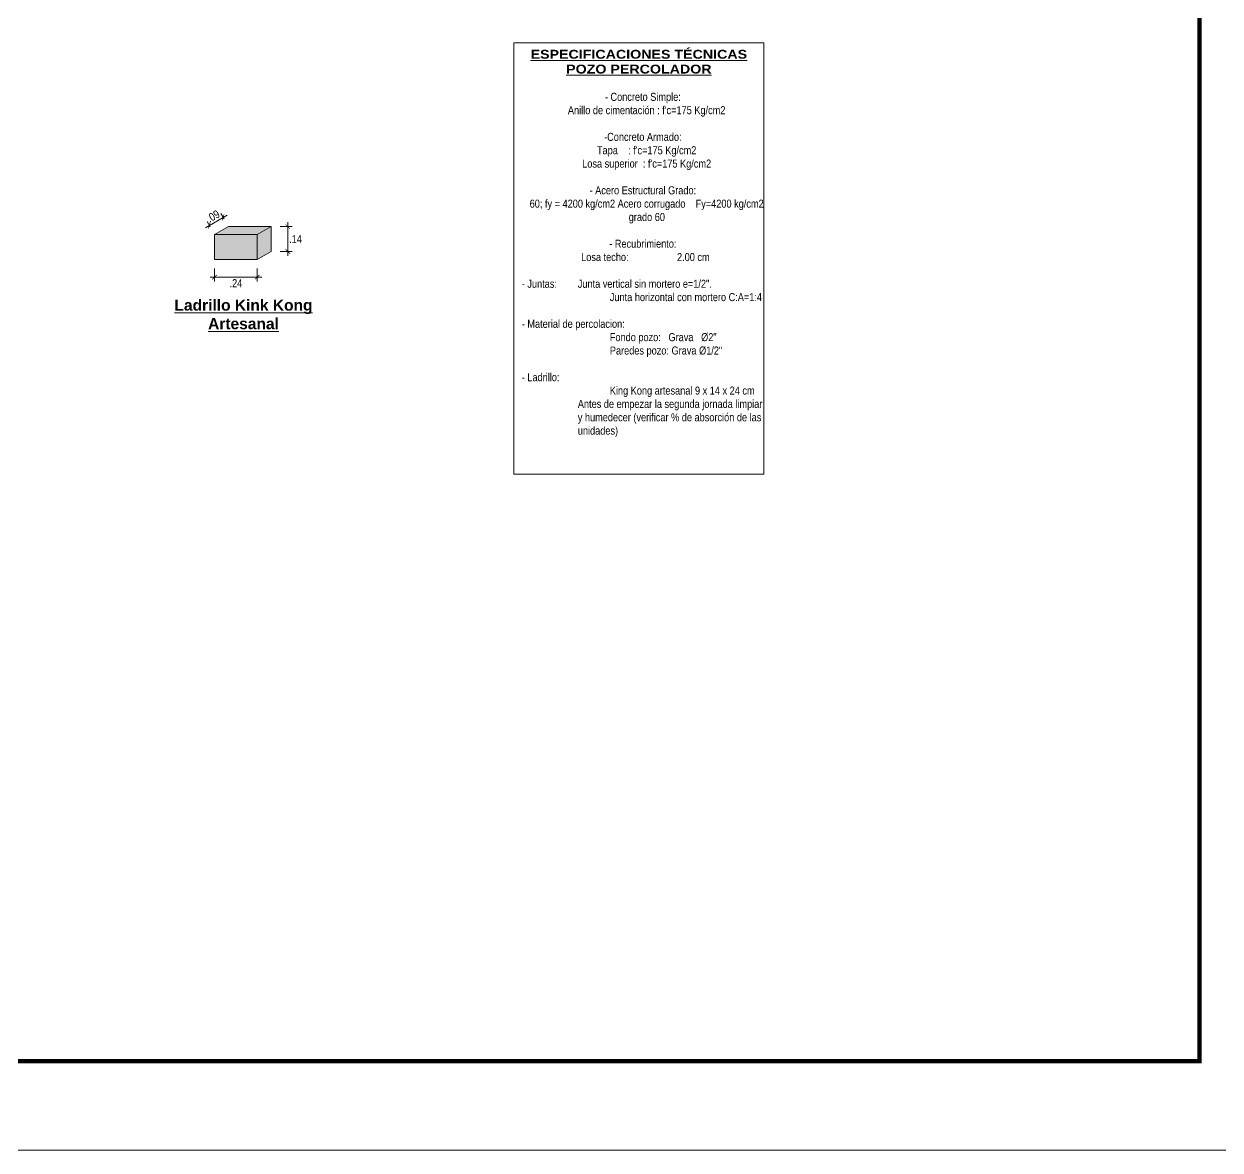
# Model space of a CAD drawing. Header units: metres. Extents: x 0 to 1843, y 1434 to 1492.
# Drawn here: x 1832.88 to 1839.6, y 1464.9 to 1471.23 of the extents above; entities that cross this region are included whole.
import ezdxf

# ---------------------------------------------------------------- set-up
doc = ezdxf.new("R2010")
doc.units = ezdxf.units.M
doc.header["$LTSCALE"] = 0.005
for name, color, linetype, lineweight in [('-Acotado', 251, 'Continuous', 5), ('-Cuadro', 7, 'Continuous', 20), ('-Ladrillo', 34, 'Continuous', 9), ('-Textos', 7, 'Continuous', 20)]:
    doc.layers.add(name, color=color, linetype=linetype, lineweight=lineweight)
doc.styles.add('-Arial Narrow', font='ARIALN.TTF')
doc.dimstyles.new('Esc 1_25', dxfattribs={"dimscale": 0.025, "dimtxt": 1.8, "dimasz": 1, "dimexe": 1, "dimexo": 2, "dimgap": 0.45, "dimtad": 2, "dimtih": 1, "dimtoh": 1, "dimzin": 4, "dimdsep": 46, "dimtxsty": '-Arial Narrow', "dimblk": 'ARCHTICK', "dimcen": 1, "dimdle": 1, "dimclrd": 256, "dimclre": 256, "dimclrt": 7, "dimadec": 0, "dimazin": 0, "dimtfac": 1, "dimtix": 1, "dimtmove": 1, "dimatfit": 2, "dimldrblk": 'ARCHTICK', "dimfxl": 1, "dimtolj": 2, "dimlwd": 5, "dimlwe": 0, "dimarcsym": 0})

# ---------------------------------------------------------------- blocks, each defined once
blk = doc.blocks.new('Hoja A2 1 en 1000')
at = {"layer": '-Cuadro', "color": 0}
blk.add_lwpolyline([(594, 0), (594, 420.04), (0, 420.04), (0, 0)], close=True, dxfattribs=at)
at = {"layer": '-Cuadro', "color": 0, "const_width": 1}
blk.add_lwpolyline([(20, 20), (574, 20), (574, 400.04), (20, 400.04)], close=True, dxfattribs=at)
blk = doc.blocks.new('_ArchTick')
at = {"color": 0, "linetype": 'ByBlock', "const_width": 0.15}
blk.add_lwpolyline([(-0.5, -0.5), (0.5, 0.5)], dxfattribs=at)
blk = doc.blocks.new('*D458')
at = {"layer": '-Acotado', "lineweight": 5, "transparency": 16777216}
blk.add_line((1833.8989, 1470.0809), (1834.0202, 1470.1509), dxfattribs=at)
at = {"layer": '-Acotado', "lineweight": 0, "transparency": 16777216}
for p, q in [((1834.0032, 1470.1303), (1833.986, 1470.16)), ((1833.9253, 1470.0853), (1833.9081, 1470.115))]:
    blk.add_line(p, q, dxfattribs=at)
at = {"layer": 'Defpoints', "color": 0, "transparency": 16777216}
for p in [(1833.9985, 1470.1384), (1834.0282, 1470.087), (1833.9503, 1470.042)]:
    blk.add_point(p, dxfattribs=at)
at = {"layer": '-Acotado', "lineweight": 5, "transparency": 16777216, "xscale": 0.025, "yscale": 0.025, "zscale": 0.025}
for p, rotation in [((1833.9985, 1470.1384), 30.00000000002148), ((1833.9206, 1470.0934), 210.0000000000215)]:
    blk.add_blockref('_ArchTick', p, dxfattribs=dict(at, rotation=rotation))
at = {"layer": '-Acotado', "color": 7, "transparency": 16777216, "insert": (1833.9424, 1470.1455), "char_height": 0.045, "attachment_point": 5, "rotation": 30, "style": '-Arial Narrow'}
blk.add_mtext('\\A2;.09', dxfattribs=at)
blk = doc.blocks.new('*D476')
at = {"layer": '-Acotado', "lineweight": 0, "transparency": 16777216}
for p, q in [((1833.9503, 1469.852), (1833.9503, 1469.7779)), ((1834.1903, 1469.852), (1834.1903, 1469.7779))]:
    blk.add_line(p, q, dxfattribs=at)
at = {"layer": '-Acotado', "lineweight": 5, "transparency": 16777216}
blk.add_line((1833.9253, 1469.8029), (1834.2153, 1469.8029), dxfattribs=at)
at = {"layer": 'Defpoints', "color": 0, "transparency": 16777216}
for p in [(1833.9503, 1469.902), (1834.1903, 1469.902), (1834.1903, 1469.8029)]:
    blk.add_point(p, dxfattribs=at)
at = {"layer": '-Acotado', "lineweight": 5, "transparency": 16777216, "xscale": 0.025, "yscale": 0.025, "zscale": 0.025, "rotation": 180}
blk.add_blockref('_ArchTick', (1833.9503, 1469.8029), dxfattribs=at)
at = {"layer": '-Acotado', "lineweight": 5, "transparency": 16777216, "xscale": 0.025, "yscale": 0.025, "zscale": 0.025}
blk.add_blockref('_ArchTick', (1834.1903, 1469.8029), dxfattribs=at)
at = {"layer": '-Acotado', "color": 7, "transparency": 16777216, "insert": (1834.0703, 1469.7691), "char_height": 0.045, "attachment_point": 5, "style": '-Arial Narrow'}
blk.add_mtext('\\A2;.24', dxfattribs=at)
blk = doc.blocks.new('*D477')
at = {"layer": '-Acotado', "lineweight": 0, "transparency": 16777216}
for p, q in [((1834.3182, 1470.087), (1834.3867, 1470.087)), ((1834.3182, 1469.947), (1834.3867, 1469.947))]:
    blk.add_line(p, q, dxfattribs=at)
at = {"layer": '-Acotado', "lineweight": 5, "transparency": 16777216}
blk.add_line((1834.3617, 1470.112), (1834.3617, 1469.922), dxfattribs=at)
at = {"layer": 'Defpoints', "color": 0, "transparency": 16777216}
for p in [(1834.2682, 1470.087), (1834.2682, 1469.947), (1834.3617, 1469.947)]:
    blk.add_point(p, dxfattribs=at)
at = {"layer": '-Acotado', "lineweight": 5, "transparency": 16777216, "xscale": 0.025, "yscale": 0.025, "zscale": 0.025}
for p, rotation in [((1834.3617, 1470.087), 90), ((1834.3617, 1469.947), 270)]:
    blk.add_blockref('_ArchTick', p, dxfattribs=dict(at, rotation=rotation))
at = {"layer": '-Acotado', "color": 7, "transparency": 16777216, "insert": (1834.4052, 1470.017), "char_height": 0.045, "attachment_point": 5, "style": '-Arial Narrow'}
blk.add_mtext('\\A2;.14', dxfattribs=at)

msp = doc.modelspace()

# ---------------------------------------------------------------- hatches: boundary and pattern name
at = {"layer": '-Acotado'}
h = msp.add_hatch(color=256, dxfattribs=at)
h.dxf.hatch_style = 1
h.set_gradient(color1=(255, 63, 0), color2=(255, 127, 0), tint=1, name='INVCYLINDER')
h.paths.add_polyline_path([(1834.19027, 1470.04196), (1834.26821, 1470.08696), (1834.02821, 1470.08696), (1833.95027, 1470.04196)])
h.paths.add_polyline_path([(1834.19027, 1469.90196), (1834.26821, 1469.94696), (1834.26821, 1470.08696), (1834.19027, 1470.04196)])
h.paths.add_polyline_path([(1834.19027, 1470.04196), (1833.95027, 1470.04196), (1833.95027, 1469.90196), (1834.19027, 1469.90196)])

# ---------------------------------------------------------------- linework, layer by layer
at = {"layer": '-Ladrillo', "lineweight": 5}
for points in [[(1833.95027, 1470.04196), (1834.02821, 1470.08696)], [(1834.02821, 1470.08696), (1834.26821, 1470.08696)], [(1834.19027, 1470.04196), (1834.26821, 1470.08696)], [(1834.26821, 1469.94696), (1834.26821, 1470.08696)], [(1834.19027, 1469.90196), (1834.26821, 1469.94696)]]:
    msp.add_lwpolyline(points, dxfattribs=at)
msp.add_lwpolyline([(1834.19027, 1469.90196), (1834.19027, 1470.04196), (1833.95027, 1470.04196), (1833.95027, 1469.90196)], close=True, dxfattribs=at)
at = {"layer": '-Textos'}
msp.add_lwpolyline([(1835.63185, 1471.11994), (1837.0379, 1471.11994), (1837.0379, 1468.69512), (1835.63185, 1468.69535)], close=True, dxfattribs=at)

# ---------------------------------------------------------------- block references
at = {"xscale": 0.025, "yscale": 0.025, "zscale": 0.025}
msp.add_blockref('Hoja A2 1 en 1000', (1825.13597, 1464.89837), dxfattribs=at)

# ---------------------------------------------------------------- texts
at = {"layer": '-Textos', "insert": (1835.63182, 1471.08032), "char_height": 0.045, "width": 1.406081, "attachment_point": 1, "style": '-Arial Narrow'}
msp.add_mtext('\\pxqc;{\\fArial Black|b0|i0|c0|p34;\\H1.1111x;\\LESPECIFICACIONES TÉCNICAS\\PPOZO PERCOLADOR \\P\\pql;}\\P\\pi-1,l2;- Concreto Simple: \\P^I^I^IAnillo de cimentación :^If\'c=175 Kg/cm2 \\P^I^I\\P-Concreto Armado: \\P^I^I^ITapa ^I^I :^If\'c=175 Kg/cm2 \\P^I^I^ILosa superior^I :^If\'c=175 Kg/cm2 \\P\\P- Acero Estructural Grado:\\P^I^I^I60; fy = 4200 kg/cm2 Acero corrugado ^I^I^IFy=4200 kg/cm2 grado 60 \\P\\P- Recubrimiento: \\P^I^ILosa techo:                   2.00 cm \\P\\pq*;^I\\P\\pql;- Juntas: ^IJunta vertical sin mortero e=1/2".\\P^I^I^IJunta horizontal con mortero C:A=1:4 \\P\\P- Material de percolacion:\\P^I^I^IFondo pozo:   Grava   Ø2" ^I\\P^I^I^IParedes pozo: Grava Ø1/2" \\P\\P- Ladrillo:\\P^I^I^IKing Kong artesanal 9 x 14 x 24 cm\\P\\pi0,l8,q*;Antes de empezar la segunda jornada limpiar y humedecer (verificar % de absorción de las unidades)', dxfattribs=at)
at = {"layer": '-Textos', "insert": (1834.11269, 1469.5935), "char_height": 0.09375, "attachment_point": 5, "style": '-Arial Narrow'}
msp.add_mtext('{\\fArial|b1|i0|c0|p34;\\H0.66667x;\\LLadrillo Kink Kong\\PArtesanal}', dxfattribs=at)

# ---------------------------------------------------------------- dimensions: what is measured, and where the dimension line sits
at = {"layer": '-Acotado'}
dim = msp.add_aligned_dim(p1=(1833.95027, 1470.04196), p2=(1834.02821, 1470.08696), distance=0.05938, dimstyle='Esc 1_25', override={"dimtih": 0}, dxfattribs=at)
dim.commit()
dim.dimension.update_dxf_attribs({"geometry": '*D458', "text_midpoint": (1833.94244, 1470.14553)})
dim = msp.add_linear_dim(base=(1834.36173, 1469.94696), p1=(1834.26821, 1470.08696), p2=(1834.26821, 1469.94696), angle=90, dimstyle='Esc 1_25', dxfattribs=at)
dim.commit()
dim.dimension.update_dxf_attribs({"geometry": '*D477', "text_midpoint": (1834.40517, 1470.01696)})
dim = msp.add_linear_dim(base=(1834.19027, 1469.80293), p1=(1833.95027, 1469.90196), p2=(1834.19027, 1469.90196), dimstyle='Esc 1_25', dxfattribs=at)
dim.commit()
dim.dimension.update_dxf_attribs({"geometry": '*D476', "text_midpoint": (1834.07027, 1469.76908)})

doc.saveas('drawing.dxf')
